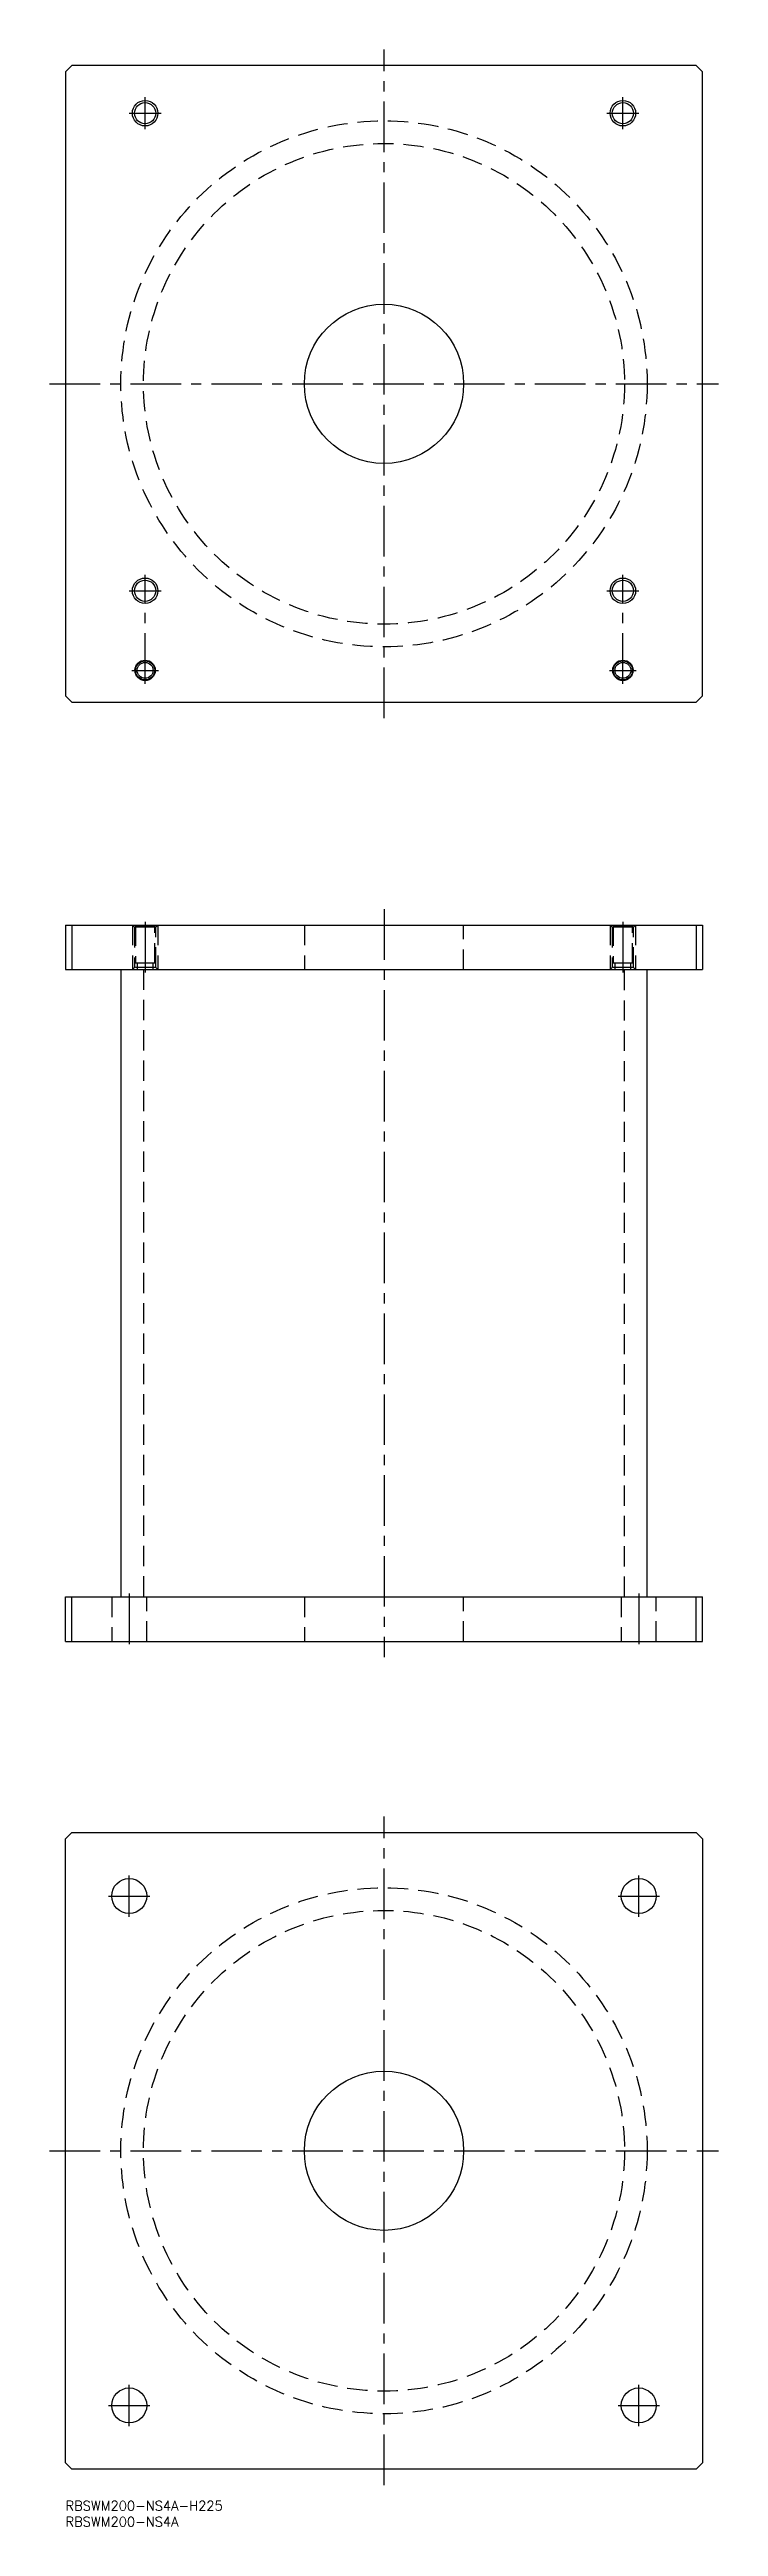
# Model space of a CAD drawing. Extents: x -5 to 205, y -8 to 770.
import ezdxf

# ---------------------------------------------------------------- set-up
doc = ezdxf.new("R2010")
doc.units = 0
doc.header["$LTSCALE"] = 0.5
doc.linetypes.add('CENTER', pattern=[50.8, 31.75, -6.35, 6.35, -6.35])
doc.linetypes.add('DASHED', pattern=[19.05, 12.7, -6.35])
for name, color, linetype in [('MSM_CENTER', 1, 'CENTER'), ('MSM_CONTINUOUS', 7, 'CONTINUOUS'), ('MSM_DASHED', 4, 'DASHED'), ('MSM_NARROW', 5, 'CONTINUOUS'), ('MSM_PART_NUMBER', 7, 'CONTINUOUS')]:
    doc.layers.add(name, color=color, linetype=linetype)
doc.styles.get("Standard").update_dxf_attribs({"font": 'txt.shx', "height": 3, "bigfont": 'bigfont.shx'})

msp = doc.modelspace()

# ---------------------------------------------------------------- linework, layer by layer
at = {"layer": 'MSM_CENTER'}
for p, q in [((100, 560), (100, 770)), ((25, 745), (25, 755)), ((175, 745), (175, 755)), ((20, 750), (30, 750)), ((170, 750), (180, 750)), ((-5, 665), (205, 665)), ((20, 600), (30, 600)), ((25, 570.8), (25, 605)), ((170, 600), (180, 600)), ((175, 570.8), (175, 605)), ((20.8, 575), (29.2, 575)), ((170.8, 575), (179.2, 575)), ((100, 500), (100, 265)), ((25, 496), (25, 480)), ((175, 496), (175, 480)), ((20, 285), (20, 269)), ((180, 285), (180, 269)), ((100, 5), (100, 215)), ((20, 183.5), (20, 196.5)), ((180, 183.5), (180, 196.5)), ((13.5, 190), (26.5, 190)), ((173.5, 190), (186.5, 190)), ((-5, 110), (205, 110)), ((20, 23.5), (20, 36.5)), ((180, 23.5), (180, 36.5)), ((13.5, 30), (26.5, 30)), ((173.5, 30), (186.5, 30))]:
    msp.add_line(p, q, dxfattribs=at)
at = {"layer": 'MSM_CONTINUOUS'}
for p, q in [((2, 765), (0, 763)), ((0, 763), (0, 567)), ((198, 765), (2, 765)), ((200, 763), (198, 765)), ((200, 567), (200, 763)), ((0, 567), (2, 565)), ((2, 565), (198, 565)), ((198, 565), (200, 567)), ((0, 495), (0, 481)), ((0, 495), (200, 495)), ((2, 495), (2, 481)), ((198, 495), (198, 481)), ((200, 495), (200, 481)), ((0, 481), (200, 481)), ((17.4, 481), (17.4, 284)), ((182.6, 284), (182.6, 481)), ((0, 270), (0, 284)), ((0, 284), (200, 284)), ((2, 270), (2, 284)), ((198, 270), (198, 284)), ((200, 270), (200, 284)), ((0, 270), (200, 270)), ((0, 208), (2, 210)), ((0, 12), (0, 208)), ((2, 210), (198, 210)), ((198, 210), (200, 208)), ((200, 208), (200, 12)), ((2, 10), (0, 12)), ((198, 10), (2, 10)), ((200, 12), (198, 10))]:
    msp.add_line(p, q, dxfattribs=at)
for centre, radius in [((25, 750), 3.3235), ((175, 750), 3.3235), ((100, 665), 25), ((25, 600), 3.3235), ((175, 600), 3.3235), ((25, 575), 3.2), ((25, 575), 3), ((25, 575), 2.5), ((175, 575), 3.2), ((175, 575), 3), ((175, 575), 2.5), ((20, 190), 5.5), ((180, 190), 5.5), ((100, 110), 25), ((20, 30), 5.5), ((180, 30), 5.5)]:
    msp.add_circle(centre, radius, dxfattribs=at)
at = {"layer": 'MSM_DASHED'}
for p, q in [((21, 495), (21.6765, 494.3235)), ((21, 495), (21, 481)), ((21.6765, 494.3235), (21.6765, 481.6765)), ((28.3235, 494.3235), (21.6765, 494.3235)), ((21.8, 495), (22, 494.8)), ((22, 494.8), (22, 483)), ((28, 494.8), (22, 494.8)), ((28, 494.8), (28.2, 495)), ((28, 483), (28, 494.8)), ((28.3235, 494.3235), (29, 495)), ((28.3235, 481.6765), (28.3235, 494.3235)), ((29, 495), (29, 481)), ((75, 495), (75, 481)), ((125, 481), (125, 495)), ((171, 495), (171.6765, 494.3235)), ((171, 495), (171, 481)), ((171.6765, 494.3235), (171.6765, 481.6765)), ((178.3235, 494.3235), (171.6765, 494.3235)), ((171.8, 495), (172, 494.8)), ((172, 494.8), (172, 483)), ((178, 494.8), (172, 494.8)), ((178, 494.8), (178.2, 495)), ((178, 483), (178, 494.8)), ((178.3235, 494.3235), (179, 495)), ((178.3235, 481.6765), (178.3235, 494.3235)), ((179, 495), (179, 481)), ((28, 483), (22, 483)), ((22.5, 483), (22.5, 481)), ((27.5, 481), (27.5, 483)), ((178, 483), (172, 483)), ((172.5, 483), (172.5, 481)), ((177.5, 481), (177.5, 483)), ((21.6765, 481.6765), (21, 481)), ((28.3235, 481.6765), (21.6765, 481.6765)), ((24.5, 481), (24.5, 284)), ((29, 481), (28.3235, 481.6765)), ((171.6765, 481.6765), (171, 481)), ((178.3235, 481.6765), (171.6765, 481.6765)), ((175.5, 284), (175.5, 481)), ((179, 481), (178.3235, 481.6765)), ((14.5, 284), (14.5, 270)), ((25.5, 270), (25.5, 284)), ((75, 284), (75, 270)), ((125, 270), (125, 284)), ((174.5, 284), (174.5, 270)), ((185.5, 270), (185.5, 284))]:
    msp.add_line(p, q, dxfattribs=at)
for centre, radius in [((100, 665), 82.6), ((100, 665), 75.5), ((100, 110), 82.6), ((100, 110), 75.5)]:
    msp.add_circle(centre, radius, dxfattribs=at)
at = {"layer": 'MSM_NARROW'}
for centre in [(25, 750), (175, 750), (25, 600), (175, 600)]:
    msp.add_circle(centre, 4, dxfattribs=at)

# ---------------------------------------------------------------- texts
at = {"layer": 'MSM_PART_NUMBER'}
for s, p in [('RBSWM200-NS4A-H225', (0, -3)), ('RBSWM200-NS4A', (0, -8))]:
    msp.add_text(s, height=3, dxfattribs=at).set_placement(p)

doc.saveas('drawing.dxf')
